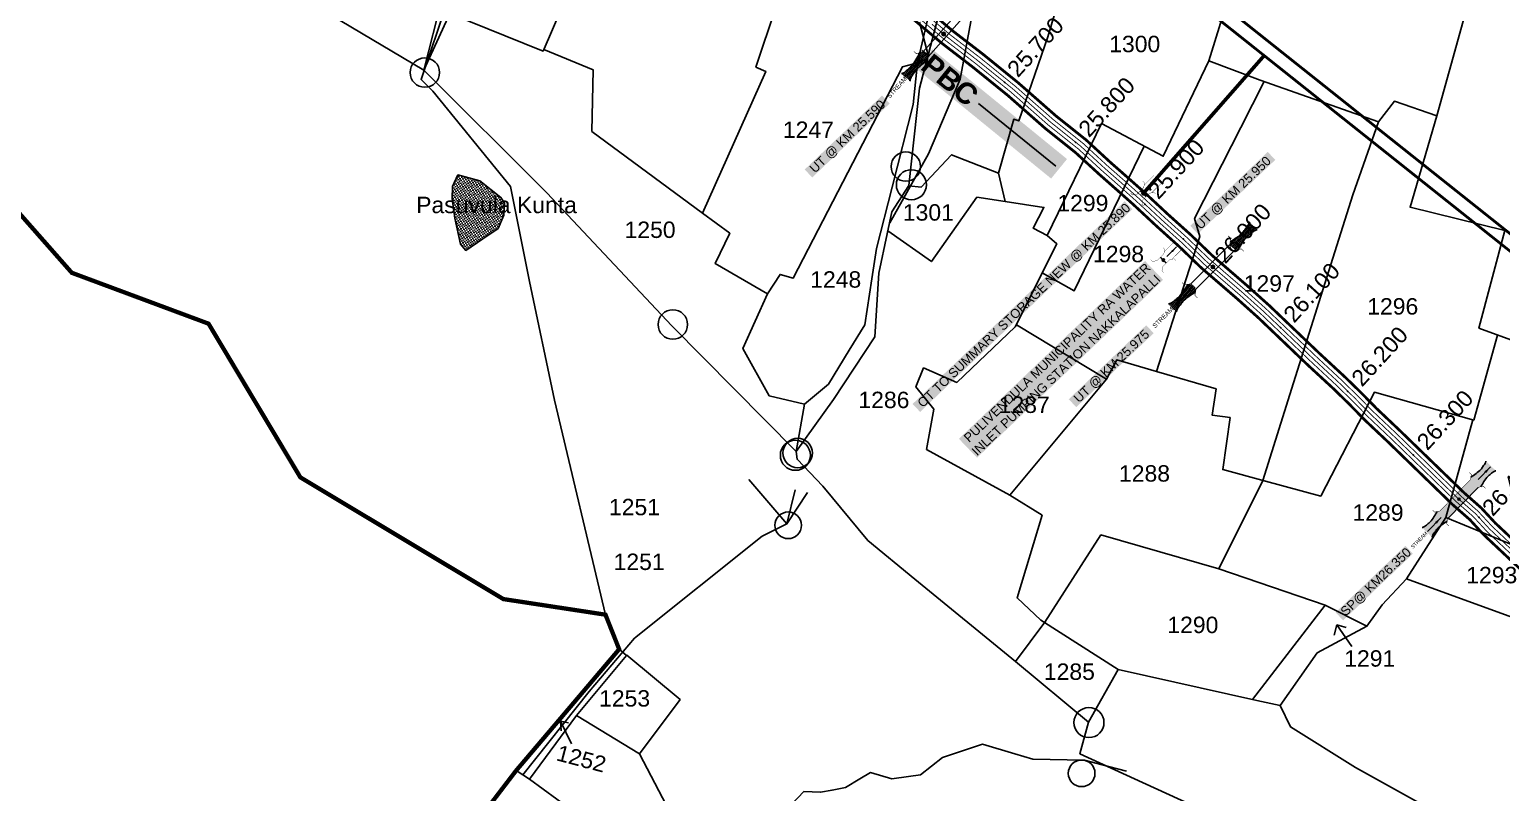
# Model space of a CAD drawing. Header units: inches. Extents: x 191726 to 254104, y 1600078 to 1621862.
# Drawn here: x 195285 to 196898, y 1605365 to 1606202 of the extents above; entities that cross this region are included whole.
import ezdxf
from ezdxf.enums import TextEntityAlignment as Align

# ---------------------------------------------------------------- set-up
doc = ezdxf.new("R2010")
doc.units = ezdxf.units.IN
doc.header["$LTSCALE"] = 15
doc.header["$MEASUREMENT"] = 0
doc.linetypes.add('ACAD_ISO02W100', pattern=[15, 12, -3])
doc.linetypes.add('HIDDEN2', pattern=[0.1875, 0.125, -0.0625])
for name, color, linetype in [('BOUNDRY STONES', 240, 'Continuous'), ('CANAL1', 7, 'Continuous'), ('CSMark', 72, 'Continuous'), ('PLOTS', 7, 'Continuous'), ('PLOTS NO', 7, 'Continuous'), ('ROADS', 1, 'Continuous'), ('STREAMS', 4, 'Continuous'), ('STRUCTURE', 5, 'Continuous'), ('text2', 7, 'Continuous'), ('Title', 7, 'Continuous'), ('VILLAGE BOUNDAY', 5, 'Continuous'), ('wells', 7, 'Continuous')]:
    doc.layers.add(name, color=color, linetype=linetype)
doc.styles.get("Standard").update_dxf_attribs({"font": 'arial.ttf'})
doc.dimstyles.get("Standard").update_dxf_attribs({"dimtxt": 0.18, "dimasz": 0.18, "dimexe": 0.18, "dimexo": 0.0625, "dimgap": 0.09, "dimtad": 0, "dimtih": 1, "dimtoh": 1, "dimdec": 4, "dimzin": 0, "dimdsep": 46, "dimtxsty": 'Standard', "dimcen": 0.09, "dimadec": 0, "dimazin": 0, "dimtfac": 1, "dimtdec": 4, "dimtofl": 0, "dimtmove": 0, "dimatfit": 3, "dimfxl": 1, "dimtolj": 1, "dimtzin": 0, "dimarcsym": 0})

# ---------------------------------------------------------------- blocks, each defined once
blk = doc.blocks.new('SP')
at = {"layer": 'STRUCTURE'}
h = blk.add_hatch(dxfattribs=at)
h.set_pattern_fill('DASH', color=256, scale=8, style=0)
edge = h.paths.add_edge_path()
edge.add_spline(control_points=[(769825.7, 1706742.1), (769825.3, 1706741.8), (769823.8, 1706740.8), (769820.9, 1706740.3), (769817, 1706739.7), (769811.4, 1706738.9), (769804, 1706739.7), (769798.4, 1706741), (769795.6, 1706741.6)], knot_values=[0, 0, 0, 0, 1.613557, 5.24513, 8.624976, 13.470124, 22.190216, 30.746377, 30.746377, 30.746377, 30.746377], degree=3, periodic=0)
edge.add_line((769795.6, 1706741.6), (769792.6, 1706739.6))
edge.add_line((769792.6, 1706739.6), (769732.6, 1706739.6))
edge.add_line((769732.6, 1706739.6), (769729.6, 1706741.6))
edge.add_spline(control_points=[(769729.6, 1706741.6), (769726.9, 1706740.9), (769721.3, 1706739.5), (769713.9, 1706738.5), (769708.3, 1706739.1), (769704.4, 1706739.6), (769701.5, 1706740), (769700, 1706741), (769699.5, 1706741.3)], knot_values=[0, 0, 0, 0, 8.556161, 17.276253, 22.121402, 25.501247, 29.13282, 30.746377, 30.746377, 30.746377, 30.746377], degree=3, periodic=0)
edge.add_line((769699.5, 1706741.3), (769699.5, 1706722.1))
edge.add_spline(control_points=[(769699.5, 1706722.1), (769700, 1706722.4), (769701.4, 1706723.4), (769704.3, 1706724), (769708.2, 1706724.5), (769713.8, 1706725.3), (769721.2, 1706724.5), (769726.8, 1706723.3), (769729.6, 1706722.6)], knot_values=[0, 0, 0, 0, 1.613557, 5.24513, 8.624976, 13.470124, 22.190216, 30.746377, 30.746377, 30.746377, 30.746377], degree=3, periodic=0)
edge.add_line((769729.6, 1706722.6), (769732.6, 1706724.6))
edge.add_line((769732.6, 1706724.6), (769792.6, 1706724.6))
edge.add_line((769792.6, 1706724.6), (769795.6, 1706722.6))
edge.add_spline(control_points=[(769795.6, 1706722.6), (769798.4, 1706723.3), (769803.9, 1706724.8), (769811.3, 1706725.8), (769817, 1706725.1), (769820.9, 1706724.7), (769823.8, 1706724.2), (769825.2, 1706723.3), (769825.7, 1706723)], knot_values=[0, 0, 0, 0, 8.556161, 17.276253, 22.121402, 25.501247, 29.13282, 30.746377, 30.746377, 30.746377, 30.746377], degree=3, periodic=0)
edge.add_line((769825.7, 1706723), (769825.7, 1706742.1))
h.paths.add_polyline_path([(769764.2, 1706732.1, -1), (769761.1, 1706732.1, -1)], flags=0)
h.paths.add_polyline_path([(769761.1, 1706732.1, 1), (769764.2, 1706732.1, 1)], flags=16)
at = {"layer": 'STRUCTURE', "const_width": 0.628}
for points in [[(769726.6, 1706747.6), (769726.6, 1706743.6), (769732.6, 1706739.6), (769792.6, 1706739.6), (769798.6, 1706743.6), (769798.6, 1706747.6)], [(769726.6, 1706716.6), (769726.6, 1706720.6), (769732.6, 1706724.6), (769792.6, 1706724.6), (769798.6, 1706720.6), (769798.6, 1706716.6)]]:
    blk.add_lwpolyline(points, dxfattribs=at)
at = {"layer": 'STRUCTURE', "color": 3}
blk.add_lwpolyline([(769732.6, 1706724.6), (769792.6, 1706724.6)], dxfattribs=at)
blk.add_lwpolyline([(769732.6, 1706724.6), (769792.6, 1706724.6)], dxfattribs=at)
at = {"layer": 'STRUCTURE', "color": 0}
blk.add_circle((769762.6, 1706732.1), 1.55, dxfattribs=at)
at = {"layer": 'STRUCTURE'}
for points in [[(769699.5, 1706741.3), (769700.9, 1706740.5), (769704.4, 1706739.6), (769707.8, 1706739.2), (769712.6, 1706738.8), (769721.3, 1706739.7), (769729.6, 1706741.6)], [(769825.7, 1706742.1), (769824.3, 1706741.3), (769820.8, 1706740.3), (769817.5, 1706739.8), (769812.7, 1706739.2), (769804, 1706739.9), (769795.6, 1706741.6)], [(769699.5, 1706722.1), (769700.9, 1706723), (769704.4, 1706724), (769707.7, 1706724.5), (769712.5, 1706725), (769721.2, 1706724.4), (769729.6, 1706722.6)], [(769825.7, 1706723), (769824.3, 1706723.8), (769820.8, 1706724.7), (769817.4, 1706725.1), (769812.6, 1706725.5), (769803.9, 1706724.6), (769795.6, 1706722.6)]]:
    blk.add_spline(points, degree=3, dxfattribs=at)
at = {"layer": 'STRUCTURE', "color": 0}
blk.add_text('STREAM', height=5, dxfattribs=at).set_placement((769684.3, 1706732.1), align=Align.MIDDLE_CENTER)
for points in [[(769727.4, 1706732.1), (769700.8, 1706732.1)], [(769824.4, 1706732.1), (769800.5, 1706732.1)]]:
    blk.add_leader(points, dimstyle='Standard', override={"dimasz": 10, "dimgap": 0.09, "dimtad": 0}, dxfattribs=at)
blk = doc.blocks.new('UT')
at = {"layer": 'STRUCTURE'}
h = blk.add_hatch(dxfattribs=at)
h.set_pattern_fill('DASH', color=150, scale=8, angle=-39.6278, style=0)
h.set_pattern_definition([(320.372247933, (-4370.464, -6260.8811), (1.40800153113, 0.132407282), [1, -1])])
h.paths.add_polyline_path([(765163, 1700681.9), (765165.6, 1700680.6), (765167.2, 1700680.3), (765169.1, 1700680), (765172.4, 1700679.6), (765176.4, 1700679.3), (765179.5, 1700679.5), (765183.1, 1700679.9), (765187.7, 1700680.9), (765188.9, 1700681.2), (765193.1, 1700682.2), (765196.1, 1700680.2), (765196.1, 1700672.2), (765193.1, 1700670.2), (765190.5, 1700670.8), (765188.1, 1700671.3), (765185.5, 1700671.8), (765183.6, 1700672.1), (765181, 1700672.5), (765180.3, 1700672.5), (765178.5, 1700672.6), (765176.7, 1700672.6), (765174.6, 1700672.5), (765172.5, 1700672.3), (765170.4, 1700672), (765168.5, 1700671.7), (765166.1, 1700671.2), (765165, 1700670.8), (765163, 1700669.7)])
h.paths.add_polyline_path([(765259.1, 1700682.2), (765256.1, 1700680.2), (765256.1, 1700672.2), (765259.1, 1700670.2), (765261.9, 1700671), (765264.4, 1700671.6), (765266.4, 1700672), (765269.1, 1700672.5), (765272.7, 1700673), (765276.1, 1700673.1), (765278.6, 1700672.9), (765281.2, 1700672.7), (765283.9, 1700672.3), (765286.4, 1700671.9), (765288, 1700671.3), (765289.2, 1700670.6), (765289.1, 1700682.7), (765287.6, 1700681.8), (765285.7, 1700681.2), (765283, 1700680.7), (765281.2, 1700680.4), (765276.7, 1700679.9), (765272.7, 1700679.9), (765268.7, 1700680.3), (765264.8, 1700681), (765261.2, 1700681.7)])
at = {"layer": 'STRUCTURE', "color": 150, "const_width": 0.628}
for points in [[(765190.1, 1700688.2), (765190.1, 1700684.2), (765196.1, 1700680.2), (765256.1, 1700680.2), (765262.1, 1700684.2), (765262.1, 1700688.2)], [(765190.1, 1700664.2), (765190.1, 1700668.2), (765196.1, 1700672.2), (765256.1, 1700672.2), (765262.1, 1700668.2), (765262.1, 1700664.2)]]:
    blk.add_lwpolyline(points, dxfattribs=at)
at = {"layer": 'STRUCTURE', "color": 150}
for points in [[(765196.1, 1700680.2), (765256.1, 1700680.2)], [(765196.1, 1700672.2), (765256.1, 1700672.2)], [(765196.1, 1700672.2), (765256.1, 1700672.2)]]:
    blk.add_lwpolyline(points, dxfattribs=at)
at = {"layer": 'STRUCTURE', "color": 0}
blk.add_circle((765226.1, 1700676.2), 1.89, dxfattribs=at)
at = {"layer": 'STRUCTURE', "color": 150}
for points in [[(765163, 1700681.9), (765164.4, 1700681.1), (765167.9, 1700680.2), (765171.2, 1700679.8), (765176.1, 1700679.4), (765184.7, 1700680.3), (765193.1, 1700682.2)], [(765289.1, 1700682.7), (765287.8, 1700681.9), (765284.3, 1700680.9), (765280.9, 1700680.4), (765276.1, 1700679.8), (765267.4, 1700680.5), (765259.1, 1700682.2)], [(765163, 1700669.7), (765164.3, 1700670.6), (765167.8, 1700671.6), (765171.2, 1700672.1), (765176, 1700672.6), (765184.7, 1700672), (765193.1, 1700670.2)], [(765289.2, 1700670.6), (765287.8, 1700671.4), (765284.2, 1700672.3), (765280.9, 1700672.7), (765276.1, 1700673.1), (765267.4, 1700672.2), (765259.1, 1700670.2)]]:
    blk.add_spline(points, degree=3, dxfattribs=at)
at = {"layer": 'STRUCTURE', "color": 0}
blk.add_text('STREAM', height=5, dxfattribs=at).set_placement((765148.2, 1700675.8), align=Align.MIDDLE_CENTER)
for points in [[(765190.9, 1700676), (765164.2, 1700675.8)], [(765289.3, 1700676.7), (765265.4, 1700676.4)]]:
    blk.add_leader(points, dimstyle='Standard', override={"dimasz": 10, "dimgap": 0.09, "dimtad": 0}, dxfattribs=at)
blk = doc.blocks.new('OT')
at = {"layer": 'STRUCTURE', "color": 190}
for points, const_width in [([(769751.4, 1706595.8), (769729.4, 1706595.8)], 0.5), ([(769775.2, 1706601.8), (769775.2, 1706597.8), (769769.2, 1706593.8), (769761.8, 1706593.8), (769754.4, 1706593.8), (769748.4, 1706597.8), (769748.4, 1706601.8)], 0.5), ([(769761.8, 1706593.8), (769761.8, 1706581)], 2.5), ([(769751.4, 1706579), (769729.4, 1706579)], 0.5), ([(769748.4, 1706573), (769748.4, 1706577), (769754.4, 1706581), (769761.8, 1706581), (769761.8, 1706581), (769761.8, 1706581), (769769.2, 1706581), (769775.2, 1706577), (769775.2, 1706573)], 0.5)]:
    blk.add_lwpolyline(points, dxfattribs=dict(at, const_width=const_width))
at = {"layer": 'STRUCTURE', "color": 0}
blk.add_circle((769761.8, 1706587.4), 1.87, dxfattribs=at)
blk.add_leader([(769732.6, 1706587.4), (769753.8, 1706587.4)], dimstyle='Standard', override={"dimasz": 10, "dimgap": 0.09, "dimtad": 0}, dxfattribs=at)

msp = doc.modelspace()

# ---------------------------------------------------------------- hatches: boundary and pattern name
at = {"layer": 'wells'}
h = msp.add_hatch(dxfattribs=at)
h.set_pattern_fill('DASH', color=4, scale=13.066073, angle=-10.8147)
h.set_pattern_definition([(349.185305, (151610.6746, 1611786.0995), (1.910704724, 1.297797334), [1.63325908, -1.63325908])])
h.paths.add_polyline_path([(195754.1, 1606042.7), (195778.2, 1606036.2), (195801.2, 1606017.8), (195805.3, 1606011.7), (195804.6, 1605998.3), (195798.1, 1605983.7), (195781.6, 1605972.5), (195762.8, 1605959.7), (195756.9, 1605966.5), (195750.7, 1605995.2), (195748, 1606016.5), (195748.2, 1606029.7)])

# ---------------------------------------------------------------- linework, layer by layer
at = {"color": 5, "const_width": 3, "elevation": 240.9}
msp.add_lwpolyline([(196914.2, 1606877.7), (197448.5, 1606452), (196998.1, 1605886.3), (196476.6, 1606301.5), (196914.2, 1606877.7)], dxfattribs=at)
msp.add_lwpolyline([(196916.8, 1606856.4), (197427.5, 1606449.6), (196995.7, 1605907.4), (196497.4, 1606304.1)], close=True, dxfattribs=at)
at = {"color": 1, "const_width": 4, "elevation": 242.2}
msp.add_lwpolyline([(196503.9, 1606020.9), (196637.5, 1606173.4)], dxfattribs=at)
at = {"layer": 'BOUNDRY STONES', "color": 1}
for centre, radius in [((195717.9, 1606154.8), 16.1), ((196244.9, 1606051.7), 16.1), ((196251, 1606031.7), 16.5), ((195989.6, 1605878.5), 16.1), ((196123.9, 1605735.1), 16.5), ((196126.4, 1605737.6), 16.1), ((196116, 1605658.3), 14.6), ((196445.5, 1605442), 16.5), ((196437.5, 1605386.3), 14.6)]:
    msp.add_circle(centre, radius, dxfattribs=at)
at = {"layer": 'CANAL1', "color": 200, "const_width": 3}
for points in [[(196260.6, 1606230.5), (196296.2, 1606200.5), (196329.3, 1606175), (196368.1, 1606143.5), (196409.4, 1606107.2), (196442.4, 1606080.9), (196468.7, 1606056.6), (196487.8, 1606039.8), (196506, 1606023.6), (196532.1, 1605999.3), (196556.7, 1605977.2), (196580.3, 1605954.4), (196619.7, 1605920.3), (196643.2, 1605899.2), (196698.4, 1605846.5), (196725.6, 1605821.3), (196742.8, 1605804.6), (196760.5, 1605786.5), (196785.3, 1605763), (196856.6, 1605693.9), (196875.3, 1605677.4), (196890.9, 1605660.6), (196985.8, 1605571.4)], [(196249.2, 1606216.5), (196284.9, 1606186.5), (196318.1, 1606160.9), (196356.5, 1606129.8), (196397.8, 1606093.4), (196430.6, 1606067.2), (196456.7, 1606043.3), (196475.8, 1606026.4), (196493.9, 1606010.3), (196520, 1605986), (196544.4, 1605964), (196568.1, 1605941.1), (196607.8, 1605906.8), (196631, 1605886), (196686, 1605833.4), (196713.2, 1605808.3), (196730.1, 1605791.8), (196747.9, 1605773.6), (196772.9, 1605750), (196844.4, 1605680.6), (196862.8, 1605664.5), (196878.1, 1605647.9), (196973.3, 1605558.4)]]:
    msp.add_lwpolyline(points, dxfattribs=at)
at = {"layer": 'CANAL1', "color": 5, "const_width": 1}
for points in [[(196252.4, 1606220.4), (196288, 1606190.3), (196321.2, 1606164.8), (196359.7, 1606133.6), (196401, 1606097.2), (196433.9, 1606071), (196460, 1606047), (196479.2, 1606030.1), (196497.2, 1606014), (196523.3, 1605989.7), (196547.8, 1605967.7), (196571.5, 1605944.8), (196611.1, 1605910.6), (196634.4, 1605889.6), (196689.5, 1605837.1), (196716.6, 1605811.9), (196733.6, 1605795.3), (196751.4, 1605777.2), (196776.3, 1605753.6), (196847.8, 1605684.3), (196866.3, 1605668.1), (196881.7, 1605651.4), (196976.8, 1605562)], [(196257.4, 1606226.6), (196293, 1606196.6), (196326.2, 1606171.1), (196364.9, 1606139.7), (196406.2, 1606103.4), (196439.1, 1606077.1), (196465.4, 1606052.9), (196484.5, 1606036.1), (196502.6, 1606019.9), (196528.7, 1605995.6), (196553.3, 1605973.5), (196576.9, 1605950.7), (196616.4, 1605916.6), (196639.8, 1605895.5), (196695, 1605842.9), (196722.1, 1605817.7), (196739.2, 1605801), (196757, 1605782.9), (196781.9, 1605759.4), (196853.2, 1605690.2), (196871.8, 1605673.8), (196887.4, 1605657), (196982.3, 1605567.8)]]:
    msp.add_lwpolyline(points, dxfattribs=at)
at = {"layer": 'CANAL1', "color": 1, "linetype": 'HIDDEN2', "ltscale": 4, "const_width": 1}
msp.add_lwpolyline([(196273.5, 1606207.8), (196290.5, 1606193.5), (196323.7, 1606167.9), (196362.3, 1606136.7), (196403.6, 1606100.3), (196436.5, 1606074), (196462.7, 1606049.9), (196481.8, 1606033.1), (196499.9, 1606017), (196526, 1605992.6), (196550.5, 1605970.6), (196574.2, 1605947.7), (196581.2, 1605941.6), (196613.7, 1605913.6), (196637.1, 1605892.6), (196692.2, 1605840), (196719.4, 1605814.8), (196736.4, 1605798.2), (196754.2, 1605780.1), (196779.1, 1605756.5), (196850.5, 1605687.2), (196869.1, 1605671), (196884.5, 1605654.2), (196979.5, 1605564.9)], dxfattribs=at)
at = {"layer": 'PLOTS'}
for points in [[(196576.8, 1606167.7), (196633.2, 1606146.3), (196762.8, 1606100.8), (196780.2, 1606123.3), (196826.6, 1606107.4), (196869.2, 1606260), (196892.3, 1606341.1), (196929.7, 1606497.2), (196898.1, 1606504.7), (196924.1, 1606576.7)], [(195736.7, 1606236.9), (195716.8, 1606157.4), (195745.4, 1606219.4), (195786.3, 1606308.2), (195819, 1606368.8), (195804, 1606375.2)], [(195993.5, 1606319), (195975.7, 1606269.7), (195980.9, 1606246.9), (195960.8, 1606214.8), (195878.1, 1606250), (195847.5, 1606178.3), (195745.4, 1606219.4)], [(196438.4, 1606322.4), (196400.4, 1606194), (196368.6, 1606101.7), (196363.1, 1606103.6), (196346.5, 1606044.6), (196295, 1606064.6), (196261.8, 1606029.1), (196248.3, 1606030.6)], [(195848.2, 1606179.9), (195902.3, 1606157.9), (195900.9, 1606090.2), (196022.2, 1606000.5), (196091.4, 1606156.1), (196080.6, 1606160.8), (196124.7, 1606293), (196273.8, 1606234.9)], [(196353.7, 1606013.5), (196396.2, 1606006.9), (196384.4, 1605984.2), (196399.9, 1605976.2), (196459.4, 1606098.9), (196526.9, 1606063), (196576.8, 1606167.7), (196609.4, 1606273)], [(196273.8, 1606234.9), (196257.5, 1606165.3), (196252.8, 1606119.6), (196229.8, 1606029.1), (196212.7, 1605961.7), (196207.6, 1605928.7), (196199.8, 1605878), (196182.9, 1605850.5), (196160, 1605813.1), (196133.7, 1605791.1), (196124.6, 1605739.2), (195988.5, 1605877.2), (195851.7, 1606023), (195716.8, 1606157.4), (195545.1, 1606259.7)], [(196555.5, 1605352.8), (196435.6, 1605407.7), (196445.2, 1605442.5), (196364.9, 1605509), (196254.8, 1605599.4), (196203.3, 1605641.7), (196154.1, 1605701.3), (196125.7, 1605730.7), (196124.6, 1605739.2), (196165.8, 1605796.4), (196210.8, 1605865), (196215.4, 1605934.7), (196224.6, 1605977.9), (196229.7, 1606002.2), (196248.3, 1606031), (196259.8, 1606137.6), (196269.7, 1606175.2), (196286.6, 1606239.9)], [(196093.5, 1605912.1), (196107.1, 1605933.4), (196121.5, 1605929.4), (196241.2, 1606160.9), (196257.5, 1606165.3)], [(196893.3, 1605866.9), (196867.1, 1605773.7), (196758.3, 1605804.2), (196699.5, 1605690.3), (196638.8, 1605706.7), (196592.1, 1605719.4), (196600.1, 1605776.4), (196580.5, 1605779.2), (196584.8, 1605807.8), (196519.5, 1605826.8), (196552.2, 1605928.7), (196567.1, 1605975.1), (196561.2, 1605994.8), (196611.8, 1606094.4), (196637.4, 1606144.8)], [(196762.8, 1606100.8), (196734.7, 1606020.6), (196704.1, 1605923.6), (196669.7, 1605814.4), (196636, 1605707.5), (196587.8, 1605610.7), (196458.7, 1605647.8), (196397.1, 1605552.1), (196364.9, 1605509)], [(196826.6, 1606107.4), (196797.4, 1606007), (196901.3, 1605981.7), (196872.8, 1605874.4), (196942.8, 1605848.9)], [(196394.3, 1605935), (196429.5, 1605915.6), (196506, 1606074.1)], [(196225.3, 1605981.1), (196273, 1605947.5), (196322.7, 1606018.3), (196353.7, 1606013.5), (196346.5, 1606044.6)], [(196022.2, 1606000.5), (196052, 1605978.5), (196035.9, 1605945.5), (196093.5, 1605912.1), (196066.3, 1605852.2), (196095.1, 1605800.3), (196133.7, 1605791.1)], [(196445.2, 1605442.5), (196477.7, 1605500.1), (196392.7, 1605554.1), (196366.8, 1605578.7), (196394.1, 1605669.4), (196358.9, 1605691.4), (196267.7, 1605741.5), (196275.5, 1605785.6), (196255.8, 1605810), (196264.4, 1605830.8), (196300.7, 1605814.9), (196364.8, 1605875.8), (196410.3, 1605967), (196399.9, 1605976.2)], [(196366, 1605878.3), (196464.9, 1605818.6), (196475.9, 1605839.8), (196519.5, 1605826.8)], [(196464.9, 1605818.6), (196358.9, 1605691.4)], [(196793.5, 1605599.5), (196836.4, 1605667), (196866.3, 1605773.9)], [(196123.7, 1605697.3), (196114.5, 1605659.9), (196072.7, 1605708.4)], [(196836.4, 1605667), (196996.6, 1605601.2), (196981.5, 1605561.1)], [(196477.7, 1605500.1), (196629.5, 1605466.3), (196654.9, 1605460.7), (196695.5, 1605518.4), (196750, 1605547.6), (196704.4, 1605570.6), (196587.8, 1605610.7)], [(196654.9, 1605460.7), (196666.3, 1605437.2), (196737.7, 1605392.8), (196816.6, 1605348.7), (196847.4, 1605331.5), (196883.1, 1605302.3), (196944.2, 1605252.7), (197038.3, 1605191.3), (197055.3, 1605238.9), (197089.7, 1605361.1), (197126.6, 1605492.2), (197098.5, 1605504.2), (196981.5, 1605561.1), (196969.2, 1605535.7), (196793.5, 1605599.5), (196766.7, 1605571), (196750, 1605547.6)], [(196704.4, 1605570.6), (196624.6, 1605467.4)], [(195930.8, 1605522.4), (195938.9, 1605515.5), (195883.9, 1605449.7), (195832.5, 1605380), (195817.9, 1605389.3)], [(195953, 1605407.6), (195997.5, 1605467.1), (195939.1, 1605515.8)], [(195832.5, 1605380), (195907.4, 1605325.2), (195966.6, 1605197.8), (196040.5, 1605162.5), (196065.2, 1605180.9), (196008.4, 1605291.4), (195999.5, 1605318.7), (195953, 1605407.6), (195883.9, 1605449.7)]]:
    msp.add_lwpolyline(points, dxfattribs=at)
at = {"layer": 'PLOTS NO'}
for points in [[(196269.3, 1606174), (196259.7, 1606209.9)], [(196262.3, 1606179.1), (196269.3, 1606174), (196271.4, 1606182.6)], [(196714.2, 1605537.8), (196717.2, 1605549.1), (196727.5, 1605546.3)], [(196717.2, 1605549.1), (196733.5, 1605525.5)], [(195867.4, 1605432.8), (195866.5, 1605443.4), (195875.3, 1605441.6)], [(195866.5, 1605443.4), (195878.6, 1605418.7)]]:
    msp.add_lwpolyline(points, dxfattribs=at)
at = {"layer": 'ROADS'}
for points in [[(195915.8, 1605560.3), (195859.8, 1605795.7), (195832.7, 1605925.8), (195811.8, 1606029.7), (195726.5, 1606134.3), (195713.8, 1606147), (195742.8, 1606232.6), (195815, 1606379.5), (195941.4, 1606463), (196018.1, 1606647.9), (196075.6, 1606787.4), (196126.3, 1606989.3), (196161.5, 1607156)], [(196137, 1605694.4), (196114.5, 1605659.9), (196087.6, 1605646.5), (195947.7, 1605534.4), (195898.1, 1605476.1), (195825.2, 1605384.6)]]:
    msp.add_lwpolyline(points, dxfattribs=at)
at = {"layer": 'ROADS', "color": 1}
msp.add_lwpolyline([(196227.2, 1605990.1), (196269.8, 1606065.7), (196304.5, 1606147.7), (196320.5, 1606234.8), (196348.7, 1606310.4), (196379.4, 1606454.1), (196399.7, 1606549.4), (196444.1, 1606668.7)], dxfattribs=at)
at = {"layer": 'STREAMS'}
for points in [[(195754.1, 1606042.7), (195778.2, 1606036.2), (195801.2, 1606017.8), (195805.3, 1606011.7), (195804.6, 1605998.3), (195798.1, 1605983.7), (195781.6, 1605972.5), (195762.8, 1605959.7), (195756.9, 1605966.5), (195750.7, 1605995.2), (195748, 1606016.5), (195748.2, 1606029.7), (195754.1, 1606042.7)], [(196112.6, 1605344.7), (196133.2, 1605366.3), (196151.4, 1605365.6), (196164.1, 1605368), (196178.8, 1605370.7), (196194.4, 1605380.1), (196206.1, 1605387.2), (196229.4, 1605380.1), (196247.9, 1605382.7), (196261.1, 1605384.6), (196285.2, 1605403.7), (196317.9, 1605414.6), (196328.8, 1605418.2), (196364.4, 1605407.6), (196384, 1605401.7), (196440.8, 1605400.7), (196467.1, 1605393.8), (196486.5, 1605388.7)]]:
    msp.add_lwpolyline(points, dxfattribs=at)
at = {"layer": 'text2', "color": 2, "linetype": 'Continuous'}
for p in [(196286.3, 1606197), (196505, 1606022, 101), (196548.9, 1605972.1), (196581.2, 1605941.6), (196655.7, 1605874.9), (196729.1, 1605805.2), (196800.8, 1605735.5), (196851, 1605687, 97), (196872.7, 1605667)]:
    msp.add_point(p, dxfattribs=at)
at = {"layer": 'text2', "color": 3, "linetype": 'Continuous'}
for p in [(196353.1, 1606144.1), (196431.1, 1606078.4), (196507, 1606010.4)]:
    msp.add_point(p, dxfattribs=at)
at = {"layer": 'VILLAGE BOUNDAY', "linetype": 'ACAD_ISO02W100', "ltscale": 0.2}
msp.add_lwpolyline([(195146.1, 1606145.3, 4.72, 4.72, 0), (195331.1, 1605935.2, 4.72, 4.72, 0), (195480.9, 1605879.4, 4.72, 4.72, 0), (195581.5, 1605710.9, 4.72, 4.72, 0), (195803.9, 1605577.4, 4.72, 4.72, 0), (195915.8, 1605560.3, 4.72, 4.72, 0), (195930.8, 1605522.4, 4.72, 4.72, 0), (195930.8, 1605522.4, 4.72, 4.72, 0), (195869.1, 1605449.6, 4.72, 4.72, 0), (195817.9, 1605389.3, 4.72, 4.72, 0), (195775.8, 1605334.2, 4.72, 4.72, 0)], format="xyseb", dxfattribs=at)

# ---------------------------------------------------------------- block references
at = {"layer": 'STRUCTURE', "color": 0}
for p, rotation in [((963739.5, -93475.3), 48.52615991552485), ((859953, -136989.4), 45.06272770680575)]:
    msp.add_blockref('UT', p, dxfattribs=dict(at, rotation=rotation))
for name, p, xscale, yscale, zscale, rotation in [('OT', (-265361.3, 2832446.3, 101), 0.7, 0.7, 0.7, 224.9140762014686), ('OT', (-265339.3, 2832373.4), 0.7, 0.7, 0.7, 224.9140762014686), ('SP', (745408.4, 211920.5, 97), 0.7999999999999998, 0.7999999999999998, 0.7999999999999998, 45.75967713441996)]:
    msp.add_blockref(name, p, dxfattribs=dict(at, xscale=xscale, yscale=yscale, zscale=zscale, rotation=rotation))

# ---------------------------------------------------------------- texts
at = {"layer": 'CSMark', "color": 1}
for s, p in [('25.700', (196361, 1606154.4)), ('25.800', (196439, 1606088.7)), ('25.900', (196515, 1606020.7)), ('26.000', (196588.2, 1605950.1)), ('26.100', (196663.6, 1605885.2)), ('26.200', (196738.1, 1605815.3)), ('26.300', (196809.7, 1605745.5)), ('26.400', (196881.3, 1605673.2, 96))]:
    msp.add_text(s, height=18, rotation=47.646, dxfattribs=at).set_placement(p, align=Align.MIDDLE_LEFT)
at = {"layer": 'PLOTS NO'}
for s, p in [('1300', (196467.7, 1606177.1)), ('1247', (196110.2, 1606083.1)), ('Pasuvula Kunta', (195708.4, 1606000.6)), ('1299', (196410.9, 1606002.6)), ('1301', (196241.6, 1605992.4)), ('1250', (195936.7, 1605973.4)), ('1298', (196450, 1605946.8)), ('1248', (196140.1, 1605918.9)), ('1297', (196615.1, 1605914.5)), ('1296', (196750.4, 1605889.4)), ('1286', (196192.9, 1605786.8)), ('1287', (196346.6, 1605781.5)), ('1288', (196478.4, 1605706.2)), ('1251', (195919.6, 1605669.3)), ('1289', (196734.3, 1605663.3)), ('1251', (195924.7, 1605609.3)), ('1293', (196858.9, 1605594.7)), ('1290', (196531.4, 1605540.1)), ('1291', (196725.2, 1605503.3)), ('1285', (196396.1, 1605488.8)), ('1253', (195908.8, 1605459.5))]:
    msp.add_text(s, height=18, dxfattribs=at).set_placement(p)
msp.add_text('1252', height=17.57, rotation=345.2967, dxfattribs=at).set_placement((195860.8, 1605400.8))
at = {"layer": 'STRUCTURE', "color": 5, "char_height": 10, "attachment_point": 1, "rotation": 43.7252, "bg_fill": 1, "box_fill_scale": 1.1, "bg_fill_color": 7, "bg_fill_true_color": 16777215, "bg_fill_transparency": 0}
for s, insert, width in [(' UT @ KM 25.590 ', (196135.5, 1606048.4), 115.346), (' UT @ KM 25.950', (196558, 1605986.6), 115.346), ('{\\C1; OT TO SUMMARY STORAGE NEW @ KM 25.890}', (196253.7, 1605791.3), 319.561), ('{\\C1; PULIVENDULA MUNICIPALITY RA WATER INLET PUMPING STATION NAKKALAPALLI}', (196304.5, 1605753.1), 280.148), (' UT @ KM 25.975', (196424.8, 1605796.5), 115.346), (' SP@ KM26.350', (196717.2, 1605562.7), 103.695)]:
    msp.add_mtext(s, dxfattribs=dict(at, insert=insert, width=width))
at = {"layer": 'Title', "color": 5, "insert": (196274.3, 1606177), "char_height": 23, "width": 185.777, "attachment_point": 1, "rotation": 320.8039, "bg_fill": 1, "box_fill_scale": 1.1, "bg_fill_color": 7, "bg_fill_true_color": 16777215, "bg_fill_transparency": 0}
msp.add_mtext('{\\fArial|b1|i0|c0|p34;\\C1;PBC}', dxfattribs=at)

# ---------------------------------------------------------------- leaders
at = {"layer": 'Title', "color": 1}
msp.add_leader([(196409.2, 1606052), (196324.4, 1606120.9)], dimstyle='Standard', override={"dimtxt": 5, "dimasz": 50, "dimgap": 0.09, "dimtad": 0, "dimzin": 2}, dxfattribs=at)

doc.saveas('drawing.dxf')
